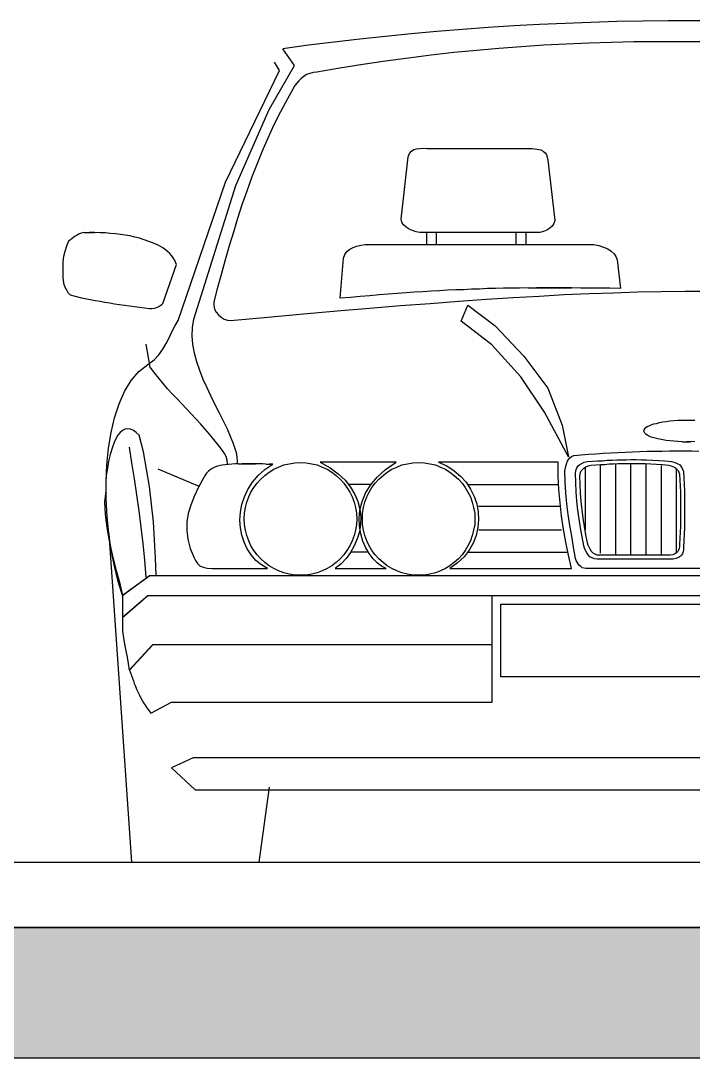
# Model space of a CAD drawing. Header units: millimetres. Extents: x -414464 to 1686, y -90036 to 108605.
# Drawn here: x -124065 to -123036, y 8165 to 9752 of the extents above; entities that cross this region are included whole.
import ezdxf

# ---------------------------------------------------------------- set-up
doc = ezdxf.new("R2010")
doc.units = ezdxf.units.MM
doc.header["$LTSCALE"] = 1000
doc.header["$MEASUREMENT"] = 0
for name, pattern in [('AUDIT_D_120904163729-0', [0]), ('HIDDEN', [0.375, 0.25, -0.125]), ('HIDDEN2', [0.1875, 0.125, -0.0625])]:
    doc.linetypes.add(name, pattern=pattern)
doc.layers.get('0').update_dxf_attribs({"linetype": 'AUDIT_D_120904163729-0'})
for name, color, linetype in [('a-floor finish', 26, 'Continuous'), ('a-hat rcc', 252, 'Continuous'), ('a-rcc', 3, 'Continuous'), ('LEVEL', 7, 'Continuous')]:
    doc.layers.add(name, color=color, linetype=linetype)

# ---------------------------------------------------------------- blocks, each defined once
blk = doc.blocks.new('A$C50ED7ECD')
at = {"layer": 'LEVEL', "color": 8, "linetype": 'HIDDEN2', "ltscale": 5}
blk.add_line((147.4587, 8.365), (63.4951, 8.365), dxfattribs=at)
blk = doc.blocks.new('A$C0FEA13D8')
at = {"color": 251}
for p, q in [((839.5, 1253.6), (805.3, 1252.6)), ((874.1, 1254.2), (839.5, 1253.6)), ((908.8, 1254.5), (874.1, 1254.2)), ((943.4, 1254.5), (908.8, 1254.5)), ((978, 1254.2), (943.4, 1254.5)), ((354.8, 1218), (337, 1243.9)), ((598.3, 1238), (563.6, 1233.9)), ((632.9, 1241.4), (598.3, 1238)), ((667.5, 1244.2), (632.9, 1241.4)), ((701.8, 1247), (667.5, 1244.2)), ((736.4, 1249.2), (701.8, 1247)), ((770.6, 1251.1), (736.4, 1249.2)), ((805.3, 1252.6), (770.6, 1251.1)), ((331.7, 1210.5), (323.9, 1223.3)), ((494.1, 1224.9), (459.2, 1219.6)), ((529, 1229.6), (494.1, 1224.9)), ((563.6, 1233.9), (529, 1229.6)), ((249.1, 1040), (331.7, 1210.5)), ((316.1, 1151), (354.8, 1218)), ((378.1, 1206.2), (373.2, 1204.3)), ((383.1, 1207.7), (378.1, 1206.2)), ((388.7, 1208.1), (383.1, 1207.7)), ((424, 1214), (388.7, 1208.1)), ((459.2, 1219.6), (424, 1214)), ((358.2, 1191.2), (355.1, 1187.5)), ((361.3, 1194.9), (358.2, 1191.2)), ((365.1, 1198.4), (361.3, 1194.9)), ((369.1, 1201.5), (365.1, 1198.4)), ((373.2, 1204.3), (369.1, 1201.5)), ((355.1, 1187.5), (343.9, 1167.5)), ((343.9, 1167.5), (333.3, 1147.6)), ((264.7, 1034.7), (316.1, 1151)), ((333.3, 1147.6), (323.3, 1127.6)), ((323.3, 1127.6), (313.9, 1107.3)), ((313.9, 1107.3), (305.2, 1087.1)), ((305.2, 1087.1), (296.8, 1066.8)), ((528.4, 1078.7), (530.6, 1083.7)), ((530.6, 1083.7), (533.7, 1087.4)), ((533.7, 1087.4), (537.1, 1089.6)), ((537.1, 1089.6), (541.5, 1090.8)), ((541.5, 1090.8), (546.5, 1091.4)), ((546.5, 1091.4), (551.8, 1091.8)), ((551.8, 1091.8), (557.7, 1091.4)), ((557.7, 1091.4), (708.9, 1091.4)), ((564.3, 1091.4), (708.9, 1091.4)), ((708.9, 1091.4), (718.3, 1091.1)), ((718.3, 1091.1), (725.7, 1090.5)), ((725.7, 1090.5), (731.4, 1089.3)), ((731.4, 1089.3), (735.4, 1087.4)), ((735.4, 1087.4), (738.2, 1084.9)), ((738.2, 1084.9), (740.1, 1081.8)), ((740.1, 1081.8), (741.3, 1078.1)), ((296.8, 1066.8), (289, 1046.6)), ((518.1, 983.3), (528.4, 1078.7)), ((741.3, 1078.1), (742.3, 1073.7)), ((742.3, 1073.7), (752.6, 985.8)), ((176.8, 828.3), (249.1, 1040)), ((200.4, 830.5), (264.7, 1034.7)), ((289, 1046.6), (281.5, 1026)), ((281.5, 1026), (274.3, 1005.4)), ((274.3, 1005.4), (267.5, 984.5)), ((267.5, 984.5), (261.2, 963.6)), ((752.6, 985.8), (752.9, 981.1)), ((519.1, 978.6), (518.1, 983.3)), ((521.6, 974.6), (519.1, 978.6)), ((525.3, 971.1), (521.6, 974.6)), ((530, 968), (525.3, 971.1)), ((535.3, 965.8), (530, 968)), ((745.4, 969.3), (740.7, 966.4)), ((748.8, 972.7), (745.4, 969.3)), ((751.6, 976.7), (748.8, 972.7)), ((752.9, 981.1), (751.6, 976.7)), ((14.3, 953.7), (11.8, 951.5)), ((16.8, 955.5), (14.3, 953.7)), ((19.3, 957.1), (16.8, 955.5)), ((22.1, 959), (19.3, 957.1)), ((24.9, 960.2), (22.1, 959)), ((28.4, 961.8), (24.9, 960.2)), ((32.1, 962.7), (28.4, 961.8)), ((32.1, 962.7), (48.9, 962.7)), ((48.9, 962.7), (40.8, 962.7)), ((57.4, 962.4), (48.9, 962.7)), ((65.2, 962.1), (57.4, 962.4)), ((73, 961.4), (65.2, 962.1)), ((80.7, 960.8), (73, 961.4)), ((88.2, 959.9), (80.7, 960.8)), ((95.7, 959), (88.2, 959.9)), ((102.9, 957.7), (95.7, 959)), ((110.4, 955.8), (102.9, 957.7)), ((117.5, 954), (110.4, 955.8)), ((124.7, 951.8), (117.5, 954)), ((261.2, 963.6), (254.7, 942.4)), ((540.9, 964), (535.3, 965.8)), ((546.5, 963), (540.9, 964)), ((551.5, 962.7), (546.5, 963)), ((724.2, 962.7), (551.5, 962.7)), ((556.5, 962.7), (556.5, 944.6)), ((572.1, 962.7), (556.5, 962.7)), ((572.1, 944.6), (572.1, 962.7)), ((693.3, 962.7), (693.3, 944.6)), ((708.9, 962.7), (693.3, 962.7)), ((708.9, 944.6), (708.9, 962.7)), ((730.1, 963), (724.2, 962.7)), ((735.7, 964.6), (730.1, 963)), ((740.7, 966.4), (735.7, 964.6)), ((5.6, 941.8), (3.1, 934)), ((9, 949.6), (5.6, 941.8)), ((11.8, 951.5), (9, 949.6)), ((131.9, 949.3), (124.7, 951.8)), ((139, 946.5), (131.9, 949.3)), ((146.2, 943.4), (139, 946.5)), ((153.4, 939.6), (146.2, 943.4)), ((157.1, 936.5), (153.4, 939.6)), ((160.5, 933.7), (157.1, 936.5)), ((254.7, 942.4), (248.8, 921.2)), ((434.9, 933.7), (439.3, 937.1)), ((439.3, 937.1), (444.2, 939.9)), ((444.2, 939.9), (450.2, 942.1)), ((450.2, 942.1), (456.4, 943.7)), ((456.4, 943.7), (462.6, 944.3)), ((462.6, 944.3), (468.6, 944.6)), ((468.6, 944.6), (804.3, 944.6)), ((556.5, 944.6), (572.1, 944.6)), ((693.3, 944.6), (708.9, 944.6)), ((804.3, 944.6), (812.7, 944.3)), ((812.7, 944.3), (820.5, 942.8)), ((820.5, 942.8), (827.7, 940.6)), ((827.7, 940.6), (833.9, 937.8)), ((833.9, 937.8), (839.2, 934.3)), ((1.2, 926.2), (0.3, 918.4)), ((3.1, 934), (1.2, 926.2)), ((163.7, 930.6), (160.5, 933.7)), ((166.5, 927.5), (163.7, 930.6)), ((169, 924), (166.5, 927.5)), ((171.2, 920.9), (169, 924)), ((172.7, 917.5), (171.2, 920.9)), ((248.8, 921.2), (242.8, 900)), ((424.6, 862.3), (429.9, 923.7)), ((429.9, 923.7), (431.8, 929)), ((431.8, 929), (434.9, 933.7)), ((839.2, 934.3), (843.6, 930.3)), ((843.6, 930.3), (846.4, 925.9)), ((846.4, 925.9), (848.3, 921.2)), ((848.3, 921.2), (853.3, 877.3)), ((0.3, 918.4), (0, 910.3)), ((0, 910.3), (0, 902.2)), ((153.4, 854.5), (174, 913.8)), ((174, 913.8), (172.7, 917.5)), ((0, 902.2), (0.3, 893.8)), ((0.3, 893.8), (1.2, 885.1)), ((242.8, 900), (236.9, 878.5)), ((1.2, 885.1), (2.2, 882.3)), ((2.2, 882.3), (3.1, 879.8)), ((3.1, 879.8), (4.4, 877.3)), ((4.4, 877.3), (5.6, 875.1)), ((5.6, 875.1), (6.9, 872.9)), ((6.9, 872.9), (8.1, 871)), ((236.9, 878.5), (231, 856.7)), ((564, 872.9), (551.2, 872.3)), ((576.4, 873.8), (564, 872.9)), ((588.9, 874.5), (576.4, 873.8)), ((601.4, 875.1), (588.9, 874.5)), ((613.5, 875.4), (601.4, 875.1)), ((625.7, 876), (613.5, 875.4)), ((637.8, 876.3), (625.7, 876)), ((650, 877), (637.8, 876.3)), ((662.2, 877.3), (650, 877)), ((674.6, 877.6), (662.2, 877.3)), ((686.8, 877.6), (674.6, 877.6)), ((699.2, 877.9), (686.8, 877.6)), ((712, 878.2), (699.2, 877.9)), ((712, 878.2), (778.4, 878.2)), ((737.9, 878.2), (724.8, 878.2)), ((751.3, 878.2), (737.9, 878.2)), ((764.7, 878.2), (751.3, 878.2)), ((778.4, 878.2), (764.7, 878.2)), ((792.8, 877.9), (778.4, 878.2)), ((807.4, 877.9), (792.8, 877.9)), ((822.1, 877.6), (807.4, 877.9)), ((837.4, 877.6), (822.1, 877.6)), ((853.3, 877.3), (837.4, 877.6)), ((915.9, 872.6), (952.4, 872.9)), ((952.4, 872.9), (988.9, 873.2)), ((8.1, 871), (9.7, 869.2)), ((9.7, 869.2), (11.5, 867.3)), ((11.5, 867.3), (19.3, 865.4)), ((19.3, 865.4), (26.8, 863.6)), ((26.8, 863.6), (34.6, 862)), ((34.6, 862), (42.1, 860.4)), ((42.1, 860.4), (49.6, 858.9)), ((49.6, 858.9), (57.1, 857.6)), ((57.1, 857.6), (64.5, 856.4)), ((440.2, 863.6), (424.6, 862.3)), ((455.1, 865.1), (440.2, 863.6)), ((469.8, 866.1), (455.1, 865.1)), ((484.2, 867.3), (469.8, 866.1)), ((498.2, 868.5), (484.2, 867.3)), ((511.9, 869.5), (498.2, 868.5)), ((525.3, 870.4), (511.9, 869.5)), ((538.4, 871.4), (525.3, 870.4)), ((551.2, 872.3), (538.4, 871.4)), ((562.4, 854.5), (606, 857.9)), ((606, 857.9), (648.4, 860.8)), ((648.4, 860.8), (689.3, 863.6)), ((689.3, 863.6), (728.9, 865.7)), ((728.9, 865.7), (767.5, 867.9)), ((767.5, 867.9), (805.3, 869.5)), ((805.3, 869.5), (842.7, 870.7)), ((842.7, 870.7), (879.4, 872)), ((879.4, 872), (915.9, 872.6)), ((64.5, 856.4), (72, 855.2)), ((72, 855.2), (79.5, 853.9)), ((79.5, 853.9), (87, 852.6)), ((87, 852.6), (94.5, 851.7)), ((94.5, 851.7), (102.2, 850.5)), ((102.2, 850.5), (109.7, 849.5)), ((109.7, 849.5), (117.5, 848.6)), ((117.5, 848.6), (125, 847.7)), ((125, 847.7), (132.8, 846.7)), ((132.8, 846.7), (136.5, 846.7)), ((136.5, 846.7), (139.7, 847.3)), ((139.7, 847.3), (142.5, 847.7)), ((142.5, 847.7), (145, 848.6)), ((145, 848.6), (147.1, 849.9)), ((147.1, 849.9), (149.3, 851.1)), ((149.3, 851.1), (151.5, 852.6)), ((151.5, 852.6), (153.4, 854.5)), ((231, 856.7), (231, 851.1)), ((231, 851.1), (232.2, 845.8)), ((232.2, 845.8), (234.8, 841.1)), ((234.8, 841.1), (238.2, 836.7)), ((368.2, 838.3), (419.9, 843)), ((419.9, 843), (469.5, 847)), ((469.5, 847), (516.9, 851.1)), ((516.9, 851.1), (562.4, 854.5)), ((609.8, 827.4), (619.8, 851.7)), ((619.8, 851.7), (661.5, 819.9)), ((171.5, 819.6), (176.8, 828.3)), ((198.6, 817.7), (200.4, 830.5)), ((238.2, 836.7), (242.5, 833.3)), ((242.5, 833.3), (247.2, 830.5)), ((247.2, 830.5), (251.9, 829)), ((251.9, 829), (256.9, 828.3)), ((256.9, 828.3), (313.9, 833.6)), ((313.9, 833.6), (368.2, 838.3)), ((656.5, 790.9), (609.8, 827.4)), ((162.7, 801.8), (166.8, 810.9)), ((166.8, 810.9), (171.5, 819.6)), ((198, 805), (198.6, 817.7)), ((661.5, 819.9), (705.5, 773.8)), ((158.4, 793.1), (162.7, 801.8)), ((199.2, 791.9), (198, 805)), ((134, 756.9), (127.8, 791.9)), ((147.1, 776), (153.4, 784.4)), ((153.4, 784.4), (158.4, 793.1)), ((201.7, 778.5), (199.2, 791.9)), ((205.4, 765), (201.7, 778.5)), ((700.8, 742), (656.5, 790.9)), ((130.3, 761), (139.7, 768.2)), ((139.7, 768.2), (147.1, 776)), ((209.8, 751.6), (205.4, 765)), ((705.5, 773.8), (742.3, 724.8)), ((104.8, 736.4), (116.6, 750.1)), ((116.6, 750.1), (130.3, 761)), ((140.3, 748.2), (134, 756.9)), ((147.1, 740.1), (140.3, 748.2)), ((215.1, 738.2), (209.8, 751.6)), ((94.8, 719.9), (104.8, 736.4)), ((153.7, 732), (147.1, 740.1)), ((160.5, 723.9), (153.7, 732)), ((221, 725.2), (215.1, 738.2)), ((737.3, 688), (700.8, 742)), ((86.3, 700.8), (94.8, 719.9)), ((167.7, 716.1), (160.5, 723.9)), ((174.9, 708.3), (167.7, 716.1)), ((227.3, 712), (221, 725.2)), ((742.3, 724.8), (764.1, 668.4)), ((79.2, 679.6), (86.3, 700.8)), ((182.1, 700.8), (174.9, 708.3)), ((189.2, 693.3), (182.1, 700.8)), ((233.5, 699.3), (227.3, 712)), ((239.7, 686.5), (233.5, 699.3)), ((196.4, 685.5), (189.2, 693.3)), ((203.6, 678.1), (196.4, 685.5)), ((246, 674.3), (239.7, 686.5)), ((773.8, 619.8), (737.3, 688)), ((73.9, 656.9), (79.2, 679.6)), ((210.7, 670.3), (203.6, 678.1)), ((217.6, 662.5), (210.7, 670.3)), ((251.9, 662.2), (246, 674.3)), ((764.1, 668.4), (773.8, 619.8)), ((894.4, 665.9), (897.2, 667.2)), ((897.2, 667.2), (900.6, 668.7)), ((900.6, 668.7), (904.4, 670)), ((904.4, 670), (908.4, 670.9)), ((908.4, 670.9), (913.1, 672.1)), ((913.1, 672.1), (918.1, 673.1)), ((918.1, 673.1), (923.4, 674)), ((923.4, 674), (929, 674.6)), ((929, 674.6), (934.9, 675.3)), ((934.9, 675.3), (941.2, 675.6)), ((941.2, 675.6), (947.7, 675.9)), ((947.7, 675.9), (960.8, 675.9)), ((954.3, 675.9), (960.8, 675.9)), ((960.8, 675.9), (967.4, 675.6)), ((70.1, 632.9), (73.9, 656.9)), ((84.2, 652.8), (79.5, 643.2)), ((87.9, 656.9), (84.2, 652.8)), ((91.6, 660), (87.9, 656.9)), ((95.7, 661.9), (91.6, 660)), ((99.8, 662.5), (95.7, 661.9)), ((103.8, 661.9), (99.8, 662.5)), ((108.2, 660), (103.8, 661.9)), ((112.5, 656.9), (108.2, 660)), ((117.2, 652.8), (112.5, 656.9)), ((123.4, 627.3), (117.2, 652.8)), ((224.5, 654.4), (217.6, 662.5)), ((231.3, 646.3), (224.5, 654.4)), ((256.9, 650.6), (251.9, 662.2)), ((261.2, 639.7), (256.9, 650.6)), ((889.4, 659.4), (889.7, 660.9)), ((889.7, 657.8), (889.4, 659.4)), ((889.7, 660.9), (890.7, 662.8)), ((890.7, 655.9), (889.7, 657.8)), ((890.7, 662.8), (892.2, 664.4)), ((892.2, 654.4), (890.7, 655.9)), ((892.2, 664.4), (894.4, 665.9)), ((894.4, 652.8), (892.2, 654.4)), ((897.2, 651.6), (894.4, 652.8)), ((900.6, 650), (897.2, 651.6)), ((79.5, 643.2), (75.7, 633.2)), ((106, 610.4), (102.2, 634.7)), ((237.9, 638.2), (231.3, 646.3)), ((244.4, 629.4), (237.9, 638.2)), ((264.7, 629.1), (261.2, 639.7)), ((904.4, 648.8), (900.6, 650)), ((908.4, 647.8), (904.4, 648.8)), ((913.1, 646.6), (908.4, 647.8)), ((918.1, 645.6), (913.1, 646.6)), ((923.4, 644.7), (918.1, 645.6)), ((929, 644.1), (923.4, 644.7)), ((934.9, 643.5), (929, 644.1)), ((941.2, 643.2), (934.9, 643.5)), ((947.7, 642.8), (941.2, 643.2)), ((947.7, 642.8), (960.8, 642.8)), ((960.8, 642.8), (954.3, 642.8)), ((967.4, 643.2), (960.8, 642.8)), ((67.7, 607.6), (70.1, 632.9)), ((72.6, 623.2), (70.1, 613.2)), ((75.7, 633.2), (72.6, 623.2)), ((128.4, 601.1), (123.4, 627.3)), ((247.8, 625.1), (244.4, 629.4)), ((250, 620.1), (247.8, 625.1)), ((251.6, 614.5), (250, 620.1)), ((266.2, 623.8), (264.7, 629.1)), ((266.9, 618.8), (266.2, 623.8)), ((267.2, 613.8), (266.9, 618.8)), ((775.6, 617.9), (778.4, 620.1)), ((778.4, 620.1), (781.9, 622)), ((781.9, 622), (804.3, 623.8)), ((793.1, 622.9), (804.3, 623.8)), ((804.3, 623.8), (815.5, 624.4)), ((815.5, 624.4), (826.8, 625.4)), ((826.8, 625.4), (838.3, 626)), ((838.3, 626), (849.5, 626.3)), ((849.5, 626.3), (860.7, 626.9)), ((860.7, 626.9), (872, 627.3)), ((872, 627.3), (883.2, 627.9)), ((883.2, 627.9), (894.4, 628.2)), ((894.4, 628.2), (905.6, 628.2)), ((905.6, 628.2), (917.2, 628.5)), ((917.2, 628.5), (928.4, 628.8)), ((928.4, 628.8), (962.4, 628.8)), ((939.6, 628.8), (950.8, 628.8)), ((950.8, 628.8), (962.4, 628.8)), ((962.4, 628.8), (973.6, 628.5)), ((66.4, 581.4), (67.7, 607.6)), ((70.1, 613.2), (68.3, 602.6)), ((109.7, 586.1), (106, 610.4)), ((231.9, 603.6), (228.5, 602)), ((235.4, 605.1), (231.9, 603.6)), ((239.1, 606.1), (235.4, 605.1)), ((244.1, 607), (239.1, 606.1)), ((248.8, 607.6), (244.1, 607)), ((253.8, 608.2), (248.8, 607.6)), ((251.9, 608.5), (251.6, 614.5)), ((258.7, 608.5), (253.8, 608.2)), ((264, 608.9), (258.7, 608.5)), ((269, 609.2), (264, 608.9)), ((267.2, 608.5), (267.2, 613.8)), ((269, 609.2), (294.9, 609.2)), ((279.3, 609.2), (274, 609.2)), ((284.6, 609.2), (279.3, 609.2)), ((289.6, 609.2), (284.6, 609.2)), ((294.9, 609.2), (289.6, 609.2)), ((300.2, 608.9), (294.9, 609.2)), ((305.5, 608.9), (300.2, 608.9)), ((310.8, 608.5), (305.5, 608.9)), ((309.3, 600.5), (321.4, 608.5)), ((310.8, 608.5), (321.4, 608.5)), ((321.4, 608.5), (316.1, 608.5)), ((323, 600.8), (330.4, 604.2)), ((330.4, 604.2), (338.3, 607.3)), ((338.3, 607.3), (346.7, 609.2)), ((346.7, 609.2), (355.1, 610.7)), ((355.1, 610.7), (363.8, 611)), ((363.8, 611), (372.5, 610.7)), ((372.5, 610.7), (381, 609.2)), ((381, 609.2), (389.4, 607.3)), ((389.4, 607.3), (397.2, 604.2)), ((510, 611.4), (394.1, 611.4)), ((394.1, 611.4), (409, 602.9)), ((397.2, 604.2), (404.7, 600.8)), ((409, 602.9), (421.5, 593.9)), ((494.1, 600.5), (510, 611.4)), ((503.8, 600.8), (511.3, 604.2)), ((511.3, 604.2), (519.1, 607.3)), ((519.1, 607.3), (527.5, 609.2)), ((527.5, 609.2), (535.9, 610.7)), ((535.9, 610.7), (544.6, 611)), ((544.6, 611), (553.4, 610.7)), ((553.4, 610.7), (561.8, 609.2)), ((561.8, 609.2), (570.2, 607.3)), ((570.2, 607.3), (578, 604.2)), ((757.9, 611.4), (574.9, 611.4)), ((574.9, 611.4), (587.7, 605.8)), ((578, 604.2), (585.5, 600.8)), ((587.7, 605.8), (598.9, 598.6)), ((758.2, 590.2), (757.9, 611.4)), ((768.5, 598.6), (769.4, 603.2)), ((769.4, 603.2), (770.3, 607)), ((770.3, 607), (771.3, 610.4)), ((771.3, 610.4), (772.2, 613.2)), ((772.2, 613.2), (773.8, 615.7)), ((773.8, 615.7), (775.6, 617.9)), ((785.6, 600.5), (786.9, 602.9)), ((786.9, 602.9), (788.7, 605.8)), ((788.7, 605.8), (791.2, 607.9)), ((791.2, 607.9), (794.3, 609.8)), ((794.3, 609.8), (798.1, 611.4)), ((797.5, 602.6), (800.3, 604.5)), ((798.1, 611.4), (802.4, 612.6)), ((799.3, 603.6), (799.3, 508.2)), ((800.3, 604.5), (804, 605.8)), ((802.4, 612.6), (810.6, 613.2)), ((804, 605.8), (808.1, 607)), ((808.1, 607), (815.5, 607.3)), ((810.6, 613.2), (818.3, 613.5)), ((815.5, 607.3), (822.7, 607.9)), ((818.3, 613.5), (825.8, 613.8)), ((822.4, 606.4), (822.4, 472.3)), ((822.7, 607.9), (829.6, 608.2)), ((825.8, 613.8), (833.3, 614.5)), ((829.6, 608.2), (836.4, 608.9)), ((833.3, 614.5), (840.5, 614.8)), ((836.4, 608.9), (843, 609.2)), ((840.5, 614.8), (847.7, 615.1)), ((843, 609.2), (849.8, 609.5)), ((845.8, 608.9), (845.8, 469.5)), ((847.7, 615.1), (854.8, 615.4)), ((849.8, 609.5), (856.4, 609.5)), ((854.8, 615.4), (862.3, 615.4)), ((856.4, 609.5), (863.2, 609.8)), ((862.3, 615.4), (869.8, 615.7)), ((863.2, 609.8), (884.4, 609.8)), ((868.9, 608.9), (868.9, 469.5)), ((869.8, 615.7), (877.3, 615.7)), ((870.1, 609.8), (877, 609.8)), ((877, 609.8), (884.4, 609.8)), ((877.3, 615.7), (885.4, 615.4)), ((884.4, 609.8), (891.9, 609.5)), ((885.4, 615.4), (893.5, 615.1)), ((891.9, 609.5), (900, 609.2)), ((892.2, 608.9), (892.2, 469.5)), ((893.5, 615.1), (902.2, 614.8)), ((900, 609.2), (908.4, 608.5)), ((902.2, 614.8), (911.6, 614.2)), ((908.4, 608.5), (917.5, 607.9)), ((911.6, 614.2), (921.2, 613.5)), ((915.6, 606.4), (915.6, 469.5)), ((917.5, 607.9), (926.8, 607)), ((921.2, 613.5), (931.5, 612.6)), ((926.8, 607), (930.3, 606.1)), ((930.3, 606.1), (933.4, 605.1)), ((931.5, 612.6), (935.3, 611.7)), ((933.4, 605.1), (935.9, 603.9)), ((935.3, 611.7), (938.4, 610.4)), ((935.9, 603.9), (938.1, 602.6)), ((938.4, 610.4), (941.2, 609.2)), ((941.2, 609.2), (943.7, 607.9)), ((943.7, 607.9), (945.5, 605.8)), ((945.5, 605.8), (947.4, 603.6)), ((947.4, 603.6), (948.6, 600.8)), ((66.7, 591.4), (66.1, 579.9)), ((68.3, 602.6), (66.7, 591.4)), ((132.8, 574.6), (128.4, 601.1)), ((207.9, 574.9), (145.9, 600.8)), ((215.7, 588.3), (207.6, 573.3)), ((217.9, 591.7), (215.7, 588.3)), ((220.1, 594.8), (217.9, 591.7)), ((222.9, 597.6), (220.1, 594.8)), ((225.7, 600.1), (222.9, 597.6)), ((228.5, 602), (225.7, 600.1)), ((290.2, 580.8), (299, 591.1)), ((299, 591.1), (309.3, 600.5)), ((303, 585.8), (309.3, 591.4)), ((309.3, 591.4), (315.8, 596.4)), ((315.8, 596.4), (323, 600.8)), ((404.7, 600.8), (411.8, 596.4)), ((411.8, 596.4), (418.4, 591.4)), ((418.4, 591.4), (424.6, 585.8)), ((421.5, 593.9), (432.1, 583.9)), ((471, 576.4), (481.3, 588.6)), ((481.3, 588.6), (494.1, 600.5)), ((483.8, 585.8), (490.1, 591.4)), ((490.1, 591.4), (496.6, 596.4)), ((496.6, 596.4), (503.8, 600.8)), ((585.5, 600.8), (592.6, 596.4)), ((592.6, 596.4), (599.2, 591.4)), ((598.9, 598.6), (608.9, 590.2)), ((599.2, 591.4), (605.4, 585.8)), ((608.9, 590.2), (617.3, 580.8)), ((759.1, 569.6), (758.2, 590.2)), ((768.8, 581.4), (768.5, 598.6)), ((784.7, 594.8), (785, 597.6)), ((785, 580.5), (784.7, 594.8)), ((785, 597.6), (785.6, 600.5)), ((791.5, 590.8), (791.8, 593.3)), ((791.8, 577.4), (791.5, 590.8)), ((791.8, 593.3), (792.5, 595.8)), ((792.5, 595.8), (793.4, 598.3)), ((793.4, 598.3), (795.3, 600.5)), ((795.3, 600.5), (797.5, 602.6)), ((938.1, 602.6), (939.9, 600.8)), ((938.7, 601.1), (938.7, 474.5)), ((939.9, 600.8), (941.5, 598.9)), ((941.5, 598.9), (942.7, 596.1)), ((942.7, 596.1), (943.7, 593)), ((943.7, 593), (945.2, 565.5)), ((948.6, 600.8), (949.9, 597.3)), ((949.9, 597.3), (951.2, 567.7)), ((66.1, 579.9), (65.8, 567.7)), ((66.4, 555.2), (66.4, 581.4)), ((113.5, 561.8), (109.7, 586.1)), ((135.9, 547.4), (132.8, 574.6)), ((207.6, 573.3), (201.1, 559.3)), ((283.4, 569.9), (290.2, 580.8)), ((288.1, 565.8), (292.4, 573)), ((292.4, 573), (297.4, 579.6)), ((297.4, 579.6), (303, 585.8)), ((424.6, 585.8), (430.2, 579.6)), ((430.2, 579.6), (434.9, 573)), ((432.1, 583.9), (440.5, 573.6)), ((434.9, 573), (439.3, 565.8)), ((437.7, 578), (471.4, 578)), ((440.5, 573.6), (447.1, 562.4)), ((463.3, 564), (471, 576.4)), ((468.9, 565.8), (473.2, 573)), ((473.2, 573), (478.2, 579.6)), ((478.2, 579.6), (483.8, 585.8)), ((605.4, 585.8), (611, 579.6)), ((611, 579.6), (615.7, 573)), ((615.7, 573), (620.1, 565.8)), ((617.3, 580.8), (624.1, 570.5)), ((621, 577.7), (758.2, 577.7)), ((769.7, 564.6), (768.8, 581.4)), ((785.6, 566.1), (785, 580.5)), ((792.5, 564.3), (791.8, 577.4)), ((65.8, 567.7), (64.2, 550.3)), ((116.9, 537.2), (113.5, 561.8)), ((201.1, 559.3), (195.8, 545.9)), ((274, 546.8), (278.1, 558.7)), ((278.1, 558.7), (283.4, 569.9)), ((281.5, 550.6), (284.6, 558.4)), ((284.6, 558.4), (288.1, 565.8)), ((439.3, 565.8), (443, 558.4)), ((443, 558.4), (445.8, 550.6)), ((447.1, 562.4), (451.7, 551.2)), ((458, 551.2), (463.3, 564)), ((462.3, 550.6), (465.4, 558.4)), ((465.4, 558.4), (468.9, 565.8)), ((620.1, 565.8), (623.8, 558.4)), ((623.8, 558.4), (626.6, 550.6)), ((624.1, 570.5), (629.7, 559.3)), ((629.7, 559.3), (633.5, 547.8)), ((761, 549.3), (759.1, 569.6)), ((771.6, 547.8), (769.7, 564.6)), ((786.5, 552.1), (785.6, 566.1)), ((793.4, 551.5), (792.5, 564.3)), ((945.2, 565.5), (945.5, 539.7)), ((951.2, 567.7), (951.5, 539.3)), ((64.2, 550.3), (64.8, 531.5)), ((68, 528.7), (66.4, 555.2)), ((138.7, 520.3), (135.9, 547.4)), ((195.8, 545.9), (192, 533.1)), ((271.8, 535), (274, 546.8)), ((278.1, 533.7), (279.6, 542.5)), ((279.6, 542.5), (281.5, 550.6)), ((445.8, 550.6), (448, 542.5)), ((448, 542.5), (449.5, 533.7)), ((451.7, 551.2), (454.8, 539.7)), ((454.8, 538.4), (458, 551.2)), ((454.8, 539.7), (456.1, 528.1)), ((458.9, 533.7), (460.4, 542.5)), ((460.4, 542.5), (462.3, 550.6)), ((626.6, 550.6), (628.8, 542.5)), ((628.8, 542.5), (630.4, 533.7)), ((633.5, 547.8), (635.7, 535.9)), ((636.3, 544.3), (760.4, 544.3)), ((763.2, 529.1), (761, 549.3)), ((773.5, 531.5), (771.6, 547.8)), ((788.1, 538.4), (786.5, 552.1)), ((794.7, 538.7), (793.4, 551.5)), ((945.5, 539.7), (945.2, 513.5)), ((64.8, 531.5), (67.3, 511.9)), ((70.5, 502.6), (68, 528.7)), ((120.3, 512.2), (116.9, 537.2)), ((192, 533.1), (189.9, 520.3)), ((271.2, 523.1), (271.8, 535)), ((277.8, 525), (278.1, 533.7)), ((278.1, 516.3), (277.8, 525)), ((449.5, 533.7), (449.8, 525)), ((449.8, 525), (449.5, 516.3)), ((453.6, 525.9), (454.8, 538.4)), ((453.9, 513.8), (453.6, 525.9)), ((456.1, 528.1), (455.8, 516.6)), ((458.6, 525), (458.9, 533.7)), ((458.9, 516.3), (458.6, 525)), ((630.4, 533.7), (630.7, 525)), ((630.7, 525), (630.4, 516.3)), ((636.3, 523.8), (635.3, 511.6)), ((635.7, 535.9), (636.3, 523.8)), ((766.3, 509.1), (763.2, 529.1)), ((775.9, 515), (773.5, 531.5)), ((790, 524.7), (788.1, 538.4)), ((792.2, 511), (790, 524.7)), ((796.2, 525.9), (794.7, 538.7)), ((798.4, 513.2), (796.2, 525.9)), ((951.5, 539.3), (951.2, 511)), ((67.3, 511.9), (71.1, 491.3)), ((123.1, 487.3), (120.3, 512.2)), ((140.6, 492.9), (138.7, 520.3)), ((189.9, 520.3), (189.9, 507.2)), ((271.8, 511.3), (271.2, 523.1)), ((274, 500.1), (271.8, 511.3)), ((279.6, 507.5), (278.1, 516.3)), ((449.5, 516.3), (448, 507.5)), ((455.8, 516.6), (453.9, 505)), ((456.1, 501.9), (453.9, 513.8)), ((460.4, 507.5), (458.9, 516.3)), ((630.4, 516.3), (628.8, 507.5)), ((635.3, 511.6), (632.5, 499.7)), ((636.6, 508.2), (763.2, 508.2)), ((769.7, 489.2), (766.3, 509.1)), ((778.8, 498.2), (775.9, 515)), ((794.7, 497.6), (792.2, 511)), ((800.6, 500.7), (798.4, 513.2)), ((945.2, 513.5), (943.7, 486)), ((951.2, 511), (949.9, 481.4)), ((74.2, 477), (70.5, 502.6)), ((70.5, 502.6), (105.1, 0)), ((142.2, 465.5), (140.6, 492.9)), ((189.9, 507.2), (191.4, 493.8)), ((191.4, 493.8), (195.2, 479.8)), ((277.5, 489.2), (274, 500.1)), ((281.5, 499.4), (279.6, 507.5)), ((284.6, 491.3), (281.5, 499.4)), ((445.8, 499.4), (443, 491.3)), ((448, 507.5), (445.8, 499.4)), ((450.8, 494.1), (446.1, 483.6)), ((453.9, 505), (450.8, 494.1)), ((459.2, 491), (456.1, 501.9)), ((462.3, 499.4), (460.4, 507.5)), ((465.4, 491.3), (462.3, 499.4)), ((626.6, 499.4), (623.8, 491.3)), ((628.8, 507.5), (626.6, 499.4)), ((632.5, 499.7), (628.2, 487.9)), ((781.6, 481.4), (778.8, 498.2)), ((797.5, 483.9), (794.7, 497.6)), ((803.1, 488.2), (800.6, 500.7)), ((71.1, 491.3), (75.7, 470.5)), ((79.2, 452.4), (74.2, 477)), ((125.6, 461.7), (123.1, 487.3)), ((195.2, 479.8), (198, 472.6)), ((282.4, 479.2), (277.5, 489.2)), ((288.4, 469.8), (282.4, 479.2)), ((288.1, 483.9), (284.6, 491.3)), ((292.4, 476.7), (288.1, 483.9)), ((297.4, 470.1), (292.4, 476.7)), ((434.9, 476.7), (430.2, 470.1)), ((439.3, 483.9), (434.9, 476.7)), ((443, 491.3), (439.3, 483.9)), ((446.1, 483.6), (440.5, 473.6)), ((463.6, 480.7), (459.2, 491)), ((468.9, 471.7), (463.6, 480.7)), ((468.9, 483.9), (465.4, 491.3)), ((473.2, 476.7), (468.9, 483.9)), ((478.2, 470.1), (473.2, 476.7)), ((615.7, 476.7), (611, 470.1)), ((621.9, 477), (614.2, 466.7)), ((620.1, 483.9), (615.7, 476.7)), ((623.8, 491.3), (620.1, 483.9)), ((628.2, 487.9), (621.9, 477)), ((773.8, 469.2), (769.7, 489.2)), ((784.7, 464.2), (781.6, 481.4)), ((798.4, 480.1), (797.5, 483.9)), ((800, 476.4), (798.4, 480.1)), ((801.8, 473), (800, 476.4)), ((804, 484.8), (803.1, 488.2)), ((805.6, 481.4), (804, 484.8)), ((807.1, 478.3), (805.6, 481.4)), ((809.3, 475.1), (807.1, 478.3)), ((942.4, 477), (941.2, 474.8)), ((943, 479.8), (942.4, 477)), ((943.7, 482.6), (943, 479.8)), ((943.7, 486), (943.7, 482.6)), ((949.9, 477.6), (949.3, 474.5)), ((949.9, 481.4), (949.9, 477.6)), ((75.7, 470.5), (81, 449.3)), ((127.8, 435.9), (125.6, 461.7)), ((143.1, 438.3), (142.2, 465.5)), ((198, 472.6), (200.4, 466.4)), ((200.4, 466.4), (203, 461.1)), ((203, 461.1), (206.1, 456.7)), ((295.5, 461.4), (288.4, 469.8)), ((304, 454.6), (295.5, 461.4)), ((303, 463.9), (297.4, 470.1)), ((309.3, 458.3), (303, 463.9)), ((424.6, 463.9), (418.4, 458.3)), ((430.2, 470.1), (424.6, 463.9)), ((433.6, 464.5), (425.9, 456.1)), ((440.5, 473.6), (433.6, 464.5)), ((440.2, 474.5), (465.7, 474.5)), ((474.8, 463.9), (468.9, 471.7)), ((481.3, 457.4), (474.8, 463.9)), ((483.8, 463.9), (478.2, 470.1)), ((490.1, 458.3), (483.8, 463.9)), ((605.4, 463.9), (599.2, 458.3)), ((614.2, 466.7), (604.2, 457.4)), ((611, 470.1), (605.4, 463.9)), ((620.7, 474.2), (773.1, 474.2)), ((778.4, 448.9), (773.8, 469.2)), ((785.6, 461.4), (784.7, 464.2)), ((787.2, 458.6), (785.6, 461.4)), ((804, 469.8), (801.8, 473)), ((806.5, 467), (804, 469.8)), ((809.9, 465.2), (806.5, 467)), ((811.8, 472.6), (809.3, 475.1)), ((813.7, 463.6), (809.9, 465.2)), ((814.6, 470.8), (811.8, 472.6)), ((818, 463.3), (813.7, 463.6)), ((818, 469.5), (814.6, 470.8)), ((822.1, 469.2), (818, 469.5)), ((934.3, 463.3), (818, 463.3)), ((929.3, 469.2), (822.1, 469.2)), ((933.4, 470.1), (929.3, 469.2)), ((936.8, 471.4), (933.4, 470.1)), ((938.7, 464.2), (934.3, 463.3)), ((939.3, 473), (936.8, 471.4)), ((942.1, 465.8), (938.7, 464.2)), ((941.2, 474.8), (939.3, 473)), ((944.9, 467.3), (942.1, 465.8)), ((946.8, 469.2), (944.9, 467.3)), ((948.3, 471.7), (946.8, 469.2)), ((949.3, 474.5), (948.3, 471.7)), ((84.8, 429.3), (79.2, 452.4)), ((81, 449.3), (86.7, 428.1)), ((206.1, 456.7), (209.8, 453.3)), ((209.8, 453.3), (214.8, 450.8)), ((214.8, 450.8), (221, 449.6)), ((221, 449.6), (228.8, 448.9)), ((228.8, 448.9), (313.6, 448.9)), ((313.6, 448.9), (304, 454.6)), ((315.8, 453.3), (309.3, 458.3)), ((323, 448.9), (315.8, 453.3)), ((330.4, 445.5), (323, 448.9)), ((338.3, 442.4), (330.4, 445.5)), ((397.2, 445.5), (389.4, 442.4)), ((404.7, 448.9), (397.2, 445.5)), ((411.8, 453.3), (404.7, 448.9)), ((418.4, 458.3), (411.8, 453.3)), ((425.9, 456.1), (417.1, 448.9)), ((417.1, 448.9), (494.8, 448.9)), ((487.9, 452.4), (481.3, 457.4)), ((494.8, 448.9), (487.9, 452.4)), ((496.6, 453.3), (490.1, 458.3)), ((503.8, 448.9), (496.6, 453.3)), ((511.3, 445.5), (503.8, 448.9)), ((519.1, 442.4), (511.3, 445.5)), ((578, 445.5), (570.2, 442.4)), ((585.5, 448.9), (578, 445.5)), ((592.6, 453.3), (585.5, 448.9)), ((599.2, 458.3), (592.6, 453.3)), ((604.2, 457.4), (592.6, 448.9)), ((592.6, 448.9), (778.4, 448.9)), ((788.7, 456.1), (787.2, 458.6)), ((790.6, 453.6), (788.7, 456.1)), ((792.8, 451.8), (790.6, 453.6)), ((795, 450.2), (792.8, 451.8)), ((797.8, 449.3), (795, 450.2)), ((800.6, 448.9), (797.8, 449.3)), ((1126, 448.9), (800.6, 448.9)), ((91.6, 407.5), (84.8, 429.3)), ((91.6, 407.5), (132.8, 438.3)), ((133.1, 438), (91.6, 407.5)), ((132.8, 438.3), (143.1, 438.3)), ((1803.8, 438), (133.1, 438)), ((346.7, 440.5), (338.3, 442.4)), ((355.1, 439), (346.7, 440.5)), ((363.8, 438.7), (355.1, 439)), ((372.5, 439), (363.8, 438.7)), ((381, 440.5), (372.5, 439)), ((389.4, 442.4), (381, 440.5)), ((527.5, 440.5), (519.1, 442.4)), ((535.9, 439), (527.5, 440.5)), ((544.6, 438.7), (535.9, 439)), ((553.4, 439), (544.6, 438.7)), ((561.8, 440.5), (553.4, 439)), ((570.2, 442.4), (561.8, 440.5)), ((86.7, 428.1), (91.6, 407.5)), ((91.6, 407.5), (91.6, 373.8)), ((91.6, 373.8), (130.3, 407.5)), ((130.3, 407.2), (91.6, 373.8)), ((130.3, 407.5), (1814.1, 407.5)), ((657.2, 407.2), (130.3, 407.2)), ((657.2, 332.7), (657.2, 407.2)), ((670.3, 394.4), (1271.9, 394.4)), ((670.3, 283.4), (670.3, 394.4)), ((91.6, 373.8), (91.3, 363.2)), ((91.3, 363.2), (91.6, 353.2)), ((91.6, 353.2), (92.9, 343)), ((92.9, 343), (94.5, 333.3)), ((94.5, 333.3), (96.6, 323.3)), ((96.6, 323.3), (98.5, 313.6)), ((101.9, 293.7), (138.1, 332.7)), ((138.1, 332.4), (102.2, 293.7)), ((138.1, 332.7), (657.2, 332.7)), ((657.2, 332.4), (138.1, 332.4)), ((657.2, 244.8), (657.2, 332.4)), ((98.5, 313.6), (100.4, 303.7)), ((100.4, 303.7), (101.9, 293.7)), ((102.2, 293.7), (103.8, 289.6)), ((103.8, 289.6), (105.1, 285.3)), ((105.1, 285.3), (106.6, 281.2)), ((106.6, 281.2), (108.2, 277.2)), ((108.2, 277.2), (109.4, 273.1)), ((109.4, 273.1), (111.3, 268.8)), ((1271.9, 283.4), (670.3, 283.4)), ((111.3, 268.8), (112.8, 264.7)), ((112.8, 264.7), (114.7, 260.3)), ((114.7, 260.3), (116.9, 256.3)), ((116.9, 256.3), (119.1, 251.9)), ((119.1, 251.9), (121.3, 247.9)), ((121.3, 247.9), (123.8, 243.8)), ((123.8, 243.8), (126.3, 239.8)), ((126.3, 239.8), (128.7, 235.7)), ((134.7, 227.6), (166.5, 244.8)), ((166.5, 244.8), (657.2, 244.8)), ((128.7, 235.7), (131.6, 231.7)), ((131.6, 231.7), (134.7, 227.6)), ((199.8, 159.3), (166.5, 144)), ((1741.7, 159.3), (199.8, 159.3)), ((166.5, 144), (202.6, 110.7)), ((300.8, 0), (316.5, 114.8)), ((202.6, 110.7), (1736.7, 110.7)), ((105.1, 0), (300.8, 0))]:
    blk.add_line(p, q, dxfattribs=at)
blk.add_arc((956.9, -3227.8), 4514.4, 81.88, 97.8931, dxfattribs=at)

msp = doc.modelspace()

# ---------------------------------------------------------------- hatches: boundary and pattern name
at = {"layer": 'a-hat rcc', "ltscale": 2}
h = msp.add_hatch(dxfattribs=at)
h.set_pattern_fill('AR-CONC', color=256, scale=20, style=0)
h.set_pattern_definition([(50, (-181260.02, -158031.87), (143.45204, -12.55043), [15, -165]), (355, (-181260.02, -158031.87), (-27.75027, 150.43843), [12, -132]), (100.45144, (-181248.06, -158032.91), (115.70177, 137.888), [12.74804, -140.22842]), (46.1842, (-181260.02, -157991.87), (213.44827, -33.10386), [22.5, -247.5]), (96.63564, (-181242.23, -157994.63), (186.9324, 194.82372), [19.12207, -210.34275]), (351.18416, (-181260.02, -157991.87), (186.9324, 194.82372), [18, -198]), (21, (-181240.02, -158001.87), (119.38141, -80.52378), [15, -165]), (326, (-181240.02, -158001.87), (48.66307, 145.03001), [12, -132]), (71.451445, (-181230.07, -158008.58), (168.04448, 64.50623), [12.74804, -140.22842]), (37.5, (-181260.02, -158031.87), (2.431971, 66.578771), [0, -130.4, 0, -134, 0, -132.5]), (7.5, (-181260.02, -158031.87), (52.613907, 78.882342), [0, -76.4, 0, -127.4, 0, -50.5]), (327.5, (-181304.62, -158031.87), (106.764487, -4.510974), [0, -50, 0, -156, 0, -207]), (317.5, (-181324.62, -158031.87), (116.637234, 20.020996), [0, -65, 0, -103.6, 0, -147])])
h.paths.add_polyline_path([(-120570.9, 9065), (-120800.9, 9065), (-120800.9, 8365), (-125004.8, 8365), (-125004.8, 9315.1), (-125204.9, 9315.1), (-125204.9, 8165), (-120570.9, 8165)])

# ---------------------------------------------------------------- linework, layer by layer
at = {"layer": 'a-floor finish', "ltscale": 3, "elevation": -1.1}
msp.add_lwpolyline([(-125004.8, 8465), (-120800.9, 8465)], dxfattribs=at)
at = {"layer": 'a-rcc', "elevation": -0.8}
msp.add_lwpolyline([(-125004.8, 8365), (-120800.9, 8365), (-120800.9, 9065), (-120570.9, 9065), (-120570.9, 8165), (-125204.9, 8165), (-125204.9, 9315.1), (-125004.8, 9315.1), (-125004.8, 8365)], dxfattribs=at)

# ---------------------------------------------------------------- block references
at = {"linetype": 'HIDDEN'}
msp.add_blockref('A$C0FEA13D8', (-124000.4, 8465, -1.1), dxfattribs=at)
at = {"layer": 'LEVEL', "linetype": 'ByBlock', "xscale": 1000, "yscale": 1000, "zscale": 1000}
msp.add_blockref('A$C50ED7ECD', (-215640, 0, -0.6), dxfattribs=at)

doc.saveas('drawing.dxf')
